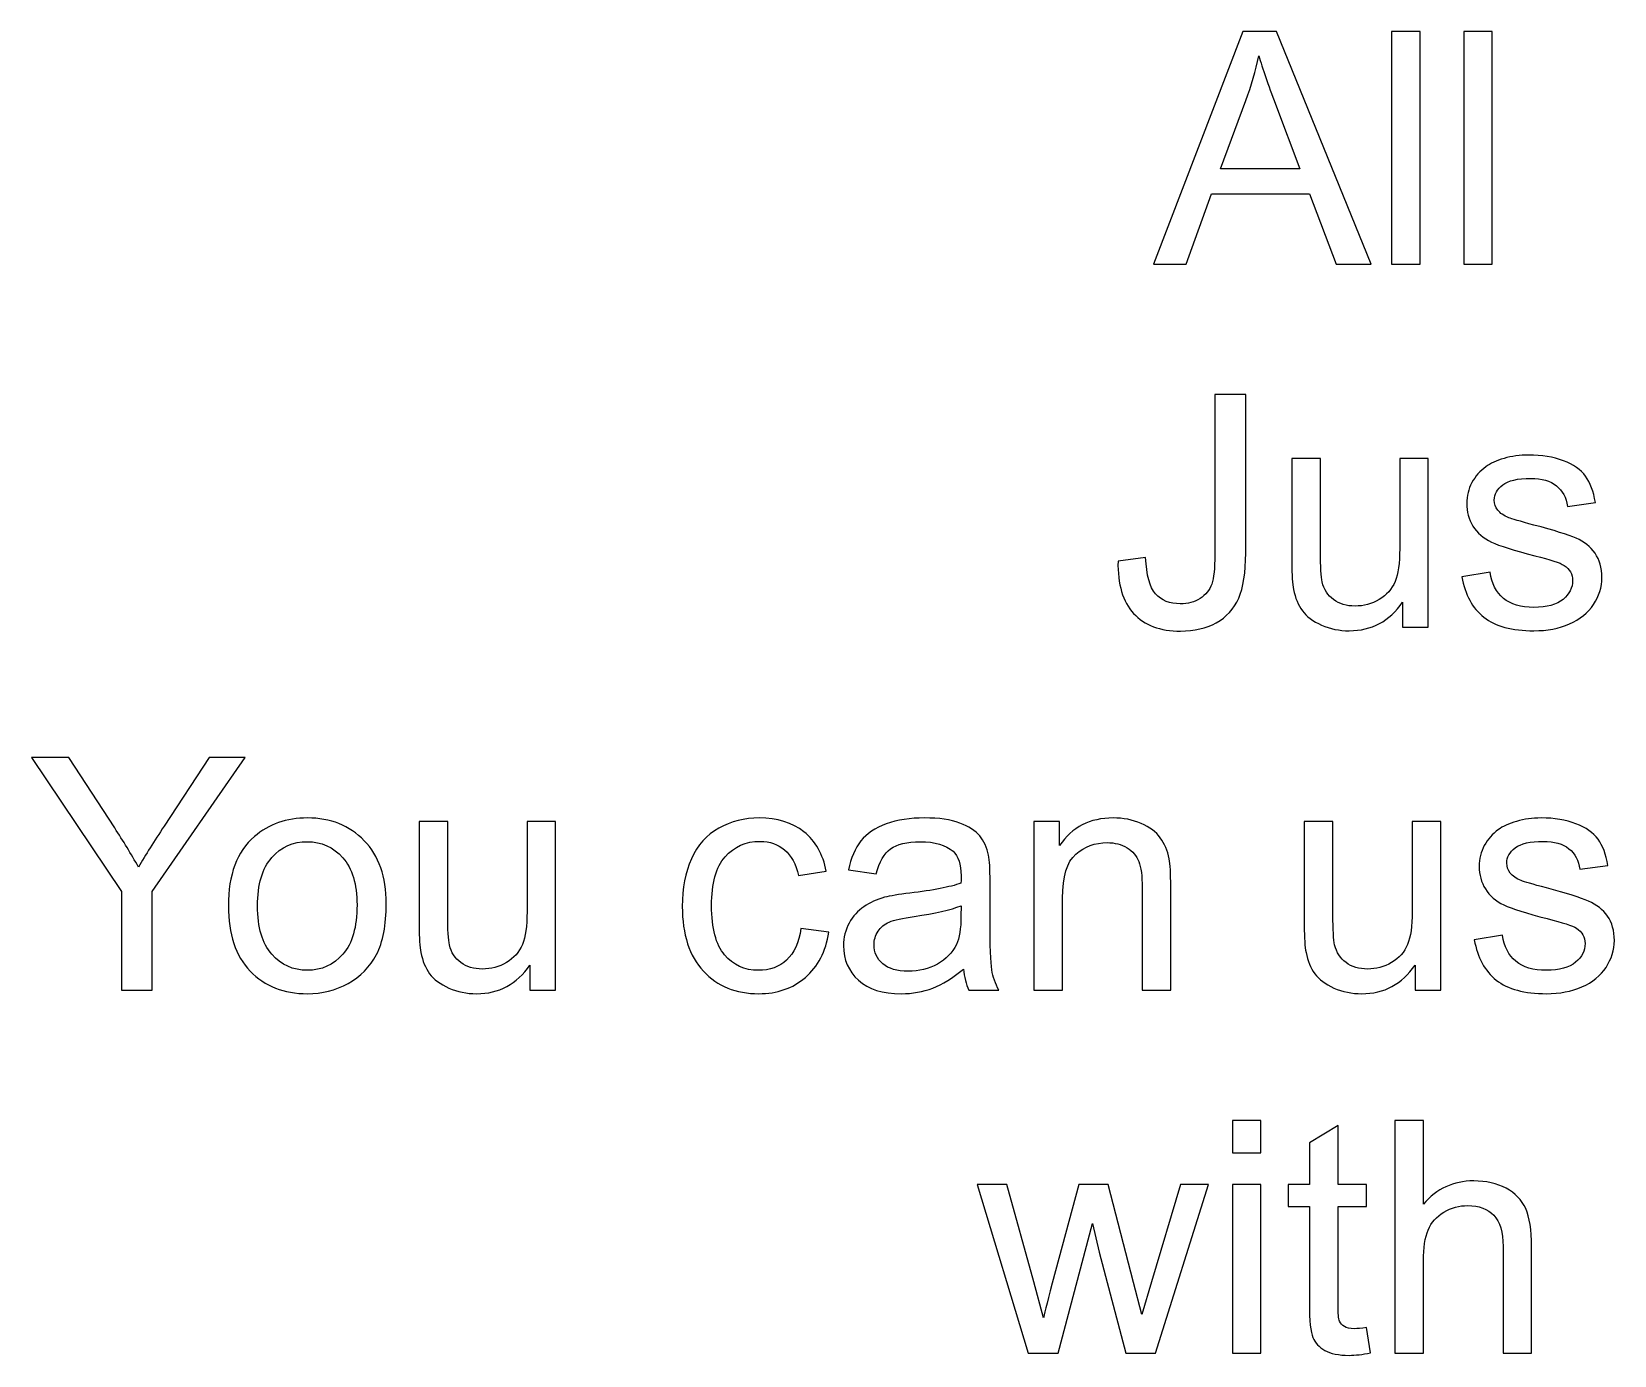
# Model space of a CAD drawing. Header units: centimetres. Extents: x -73.3 to 26.2, y -19.8 to 24.4.
# Drawn here: x 1.37 to 7.98, y 18.86 to 24.38 of the extents above; entities that cross this region are included whole.
import ezdxf

# ---------------------------------------------------------------- set-up
doc = ezdxf.new("R2010")
doc.units = ezdxf.units.CM
doc.header["$MEASUREMENT"] = 0
doc.layers.add('layer 1', color=7, linetype='Continuous')

msp = doc.modelspace()

# ---------------------------------------------------------------- linework, layer by layer
at = {"layer": 'layer 1', "color": 250}
for points, knots in [([(6.05452, 23.41324), (6.05452, 23.41324), (6.42683, 24.38379), (6.42683, 24.38379), (6.42683, 24.38379), (6.42683, 24.38379), (6.56803, 24.38379), (6.56803, 24.38379), (6.56803, 24.38379), (6.56803, 24.38379), (6.96316, 23.41324), (6.96316, 23.41324), (6.96316, 23.41324), (6.96316, 23.41324), (6.81699, 23.41324), (6.81699, 23.41324), (6.81699, 23.41324), (6.81699, 23.41324), (6.70471, 23.70739), (6.70471, 23.70739), (6.70471, 23.70739), (6.70471, 23.70739), (6.29602, 23.70739), (6.29602, 23.70739), (6.29602, 23.70739), (6.29602, 23.70739), (6.19075, 23.41324), (6.19075, 23.41324), (6.19075, 23.41324), (6.19075, 23.41324), (6.05452, 23.41324), (6.05452, 23.41324)], [0, 0, 0, 0, 0.1111111, 0.1111111, 0.1111111, 0.1111111, 0.2222222, 0.2222222, 0.2222222, 0.2222222, 0.3333333, 0.3333333, 0.3333333, 0.3333333, 0.4444444, 0.4444444, 0.4444444, 0.4444444, 0.5555556, 0.5555556, 0.5555556, 0.5555556, 0.6666667, 0.6666667, 0.6666667, 0.6666667, 0.7777778, 0.7777778, 0.7777778, 0.7777778, 1, 1, 1, 1]), ([(7.04743, 23.41324), (7.04743, 23.41324), (7.04743, 24.38379), (7.04743, 24.38379), (7.04743, 24.38379), (7.04743, 24.38379), (7.16672, 24.38379), (7.16672, 24.38379), (7.16672, 24.38379), (7.16672, 24.38379), (7.16672, 23.41324), (7.16672, 23.41324), (7.16672, 23.41324), (7.16672, 23.41324), (7.04743, 23.41324), (7.04743, 23.41324)], [0, 0, 0, 0, 0.2, 0.2, 0.2, 0.2, 0.4, 0.4, 0.4, 0.4, 0.6, 0.6, 0.6, 0.6, 1, 1, 1, 1]), ([(7.34858, 23.41324), (7.34858, 23.41324), (7.34858, 24.38379), (7.34858, 24.38379), (7.34858, 24.38379), (7.34858, 24.38379), (7.46787, 24.38379), (7.46787, 24.38379), (7.46787, 24.38379), (7.46787, 24.38379), (7.46787, 23.41324), (7.46787, 23.41324), (7.46787, 23.41324), (7.46787, 23.41324), (7.34858, 23.41324), (7.34858, 23.41324)], [0, 0, 0, 0, 0.2, 0.2, 0.2, 0.2, 0.4, 0.4, 0.4, 0.4, 0.6, 0.6, 0.6, 0.6, 1, 1, 1, 1]), ([(6.33375, 23.81176), (6.33375, 23.81176), (6.6645, 23.81176), (6.6645, 23.81176), (6.6645, 23.81176), (6.6645, 23.81176), (6.56328, 24.08083), (6.56328, 24.08083), (6.56328, 24.08083), (6.53279, 24.16261), (6.50974, 24.23016), (6.4937, 24.28348), (6.4937, 24.28348), (6.48037, 24.22022), (6.46253, 24.15809), (6.44016, 24.09664), (6.44016, 24.09664), (6.44016, 24.09664), (6.33375, 23.81176), (6.33375, 23.81176)], [0, 0, 0, 0, 0.1666667, 0.1666667, 0.1666667, 0.1666667, 0.3333333, 0.3333333, 0.3333333, 0.3333333, 0.5, 0.5, 0.5, 0.5, 0.6666667, 0.6666667, 0.6666667, 0.6666667, 1, 1, 1, 1]), ([(5.90654, 22.17453), (5.90654, 22.17453), (6.02176, 22.19034), (6.02176, 22.19034), (6.02176, 22.19034), (6.02492, 22.11602), (6.0387, 22.06519), (6.06333, 22.03762), (6.06333, 22.03762), (6.08795, 22.01029), (6.12229, 21.99651), (6.16589, 21.99651), (6.16589, 21.99651), (6.19797, 21.99651), (6.22576, 22.00396), (6.24903, 22.01865), (6.24903, 22.01865), (6.2723, 22.03356), (6.28857, 22.05366), (6.29738, 22.07897), (6.29738, 22.07897), (6.30619, 22.10427), (6.31048, 22.14494), (6.31048, 22.20051), (6.31048, 22.20051), (6.31048, 22.20051), (6.31048, 22.86946), (6.31048, 22.86946), (6.31048, 22.86946), (6.31048, 22.86946), (6.43926, 22.86946), (6.43926, 22.86946), (6.43926, 22.86946), (6.43926, 22.86946), (6.43926, 22.20819), (6.43926, 22.20819), (6.43926, 22.20819), (6.43926, 22.12709), (6.42954, 22.06428), (6.40989, 22.01955), (6.40989, 22.01955), (6.39023, 21.97504), (6.35928, 21.94116), (6.31658, 21.91766), (6.31658, 21.91766), (6.27411, 21.89439), (6.22418, 21.88264), (6.16702, 21.88264), (6.16702, 21.88264), (6.08185, 21.88264), (6.01679, 21.90704), (5.9716, 21.95607), (5.9716, 21.95607), (5.92642, 22.00509), (5.90473, 22.07784), (5.90654, 22.17453)], [0, 0, 0, 0, 0.0666667, 0.0666667, 0.0666667, 0.0666667, 0.1333333, 0.1333333, 0.1333333, 0.1333333, 0.2, 0.2, 0.2, 0.2, 0.2666667, 0.2666667, 0.2666667, 0.2666667, 0.3333333, 0.3333333, 0.3333333, 0.3333333, 0.4, 0.4, 0.4, 0.4, 0.4666667, 0.4666667, 0.4666667, 0.4666667, 0.5333333, 0.5333333, 0.5333333, 0.5333333, 0.6, 0.6, 0.6, 0.6, 0.6666667, 0.6666667, 0.6666667, 0.6666667, 0.7333333, 0.7333333, 0.7333333, 0.7333333, 0.8, 0.8, 0.8, 0.8, 0.8666667, 0.8666667, 0.8666667, 0.8666667, 1, 1, 1, 1]), ([(7.09396, 21.89891), (7.09396, 21.89891), (7.09396, 22.00351), (7.09396, 22.00351), (7.09396, 22.00351), (7.03929, 21.92376), (6.96519, 21.884), (6.87143, 21.884), (6.87143, 21.884), (6.83009, 21.884), (6.79146, 21.89191), (6.75554, 21.90772), (6.75554, 21.90772), (6.71961, 21.92376), (6.69296, 21.94364), (6.67556, 21.96759), (6.67556, 21.96759), (6.65817, 21.99176), (6.64597, 22.02113), (6.63896, 22.05592), (6.63896, 22.05592), (6.63422, 22.07942), (6.63173, 22.11647), (6.63173, 22.16708), (6.63173, 22.16708), (6.63173, 22.16708), (6.63173, 22.60242), (6.63173, 22.60242), (6.63173, 22.60242), (6.63173, 22.60242), (6.75102, 22.60242), (6.75102, 22.60242), (6.75102, 22.60242), (6.75102, 22.60242), (6.75102, 22.21316), (6.75102, 22.21316), (6.75102, 22.21316), (6.75102, 22.15103), (6.7535, 22.10901), (6.75825, 22.08755), (6.75825, 22.08755), (6.7657, 22.05615), (6.78152, 22.03175), (6.80592, 22.0139), (6.80592, 22.0139), (6.83009, 21.99605), (6.85991, 21.98702), (6.89561, 21.98702), (6.89561, 21.98702), (6.9313, 21.98702), (6.96474, 21.99605), (6.99591, 22.01435), (6.99591, 22.01435), (7.02709, 22.03265), (7.04923, 22.05773), (7.06233, 22.08913), (7.06233, 22.08913), (7.07521, 22.12054), (7.08176, 22.1664), (7.08176, 22.22627), (7.08176, 22.22627), (7.08176, 22.22627), (7.08176, 22.60242), (7.08176, 22.60242), (7.08176, 22.60242), (7.08176, 22.60242), (7.20105, 22.60242), (7.20105, 22.60242), (7.20105, 22.60242), (7.20105, 22.60242), (7.20105, 21.89891), (7.20105, 21.89891), (7.20105, 21.89891), (7.20105, 21.89891), (7.09396, 21.89891), (7.09396, 21.89891)], [0, 0, 0, 0, 0.05, 0.05, 0.05, 0.05, 0.1, 0.1, 0.1, 0.1, 0.15, 0.15, 0.15, 0.15, 0.2, 0.2, 0.2, 0.2, 0.25, 0.25, 0.25, 0.25, 0.3, 0.3, 0.3, 0.3, 0.35, 0.35, 0.35, 0.35, 0.4, 0.4, 0.4, 0.4, 0.45, 0.45, 0.45, 0.45, 0.5, 0.5, 0.5, 0.5, 0.55, 0.55, 0.55, 0.55, 0.6, 0.6, 0.6, 0.6, 0.65, 0.65, 0.65, 0.65, 0.7, 0.7, 0.7, 0.7, 0.75, 0.75, 0.75, 0.75, 0.8, 0.8, 0.8, 0.8, 0.85, 0.85, 0.85, 0.85, 0.9, 0.9, 0.9, 0.9, 1, 1, 1, 1]), ([(7.34089, 22.10901), (7.34089, 22.10901), (7.45882, 22.12799), (7.45882, 22.12799), (7.45882, 22.12799), (7.46537, 22.08077), (7.4839, 22.04463), (7.51417, 22.01932), (7.51417, 22.01932), (7.54444, 21.99425), (7.58692, 21.9816), (7.64114, 21.9816), (7.64114, 21.9816), (7.69603, 21.9816), (7.7367, 21.99267), (7.76336, 22.01503), (7.76336, 22.01503), (7.78979, 22.03717), (7.80312, 22.06338), (7.80312, 22.09343), (7.80312, 22.09343), (7.80312, 22.12031), (7.79115, 22.14155), (7.76742, 22.15691), (7.76742, 22.15691), (7.75071, 22.16753), (7.71004, 22.18086), (7.64543, 22.19735), (7.64543, 22.19735), (7.55822, 22.21926), (7.4979, 22.23824), (7.46402, 22.25428), (7.46402, 22.25428), (7.43035, 22.27055), (7.40483, 22.29269), (7.38743, 22.32115), (7.38743, 22.32115), (7.37003, 22.34939), (7.36122, 22.38079), (7.36122, 22.41513), (7.36122, 22.41513), (7.36122, 22.44654), (7.36845, 22.47545), (7.38269, 22.50211), (7.38269, 22.50211), (7.39714, 22.52877), (7.41657, 22.55091), (7.4412, 22.56853), (7.4412, 22.56853), (7.45972, 22.58209), (7.48503, 22.59361), (7.51688, 22.6031), (7.51688, 22.6031), (7.54896, 22.61259), (7.58308, 22.61733), (7.61967, 22.61733), (7.61967, 22.61733), (7.6748, 22.61733), (7.72314, 22.60942), (7.76471, 22.59338), (7.76471, 22.59338), (7.80651, 22.57757), (7.83723, 22.55588), (7.85711, 22.52877), (7.85711, 22.52877), (7.87677, 22.50143), (7.89055, 22.46506), (7.89801, 22.41943), (7.89801, 22.41943), (7.89801, 22.41943), (7.78143, 22.40316), (7.78143, 22.40316), (7.78143, 22.40316), (7.77624, 22.43976), (7.76087, 22.46845), (7.73557, 22.48901), (7.73557, 22.48901), (7.71027, 22.50957), (7.67457, 22.51973), (7.62826, 22.51973), (7.62826, 22.51973), (7.57381, 22.51973), (7.53473, 22.5107), (7.51146, 22.49262), (7.51146, 22.49262), (7.48819, 22.47455), (7.47644, 22.45331), (7.47644, 22.42914), (7.47644, 22.42914), (7.47644, 22.41378), (7.48119, 22.39977), (7.4909, 22.38735), (7.4909, 22.38735), (7.50062, 22.37469), (7.51575, 22.36408), (7.53654, 22.35572), (7.53654, 22.35572), (7.54851, 22.3512), (7.5833, 22.34103), (7.64159, 22.32522), (7.64159, 22.32522), (7.72563, 22.30285), (7.78437, 22.28433), (7.8178, 22.27009), (7.8178, 22.27009), (7.85124, 22.25586), (7.87745, 22.23485), (7.89642, 22.20774), (7.89642, 22.20774), (7.91563, 22.1804), (7.92512, 22.14652), (7.92512, 22.10585), (7.92512, 22.10585), (7.92512, 22.06632), (7.91359, 22.02904), (7.89032, 21.99402), (7.89032, 21.99402), (7.86705, 21.959), (7.83362, 21.93189), (7.79002, 21.91269), (7.79002, 21.91269), (7.74619, 21.89349), (7.69671, 21.884), (7.64159, 21.884), (7.64159, 21.884), (7.55032, 21.884), (7.48051, 21.90298), (7.43261, 21.9407), (7.43261, 21.9407), (7.38472, 21.97866), (7.35422, 22.03469), (7.34089, 22.10901)], [0, 0, 0, 0, 0.0294118, 0.0294118, 0.0294118, 0.0294118, 0.0588235, 0.0588235, 0.0588235, 0.0588235, 0.0882353, 0.0882353, 0.0882353, 0.0882353, 0.1176471, 0.1176471, 0.1176471, 0.1176471, 0.1470588, 0.1470588, 0.1470588, 0.1470588, 0.1764706, 0.1764706, 0.1764706, 0.1764706, 0.2058824, 0.2058824, 0.2058824, 0.2058824, 0.2352941, 0.2352941, 0.2352941, 0.2352941, 0.2647059, 0.2647059, 0.2647059, 0.2647059, 0.2941176, 0.2941176, 0.2941176, 0.2941176, 0.3235294, 0.3235294, 0.3235294, 0.3235294, 0.3529412, 0.3529412, 0.3529412, 0.3529412, 0.3823529, 0.3823529, 0.3823529, 0.3823529, 0.4117647, 0.4117647, 0.4117647, 0.4117647, 0.4411765, 0.4411765, 0.4411765, 0.4411765, 0.4705882, 0.4705882, 0.4705882, 0.4705882, 0.5, 0.5, 0.5, 0.5, 0.5294118, 0.5294118, 0.5294118, 0.5294118, 0.5588235, 0.5588235, 0.5588235, 0.5588235, 0.5882353, 0.5882353, 0.5882353, 0.5882353, 0.6176471, 0.6176471, 0.6176471, 0.6176471, 0.6470588, 0.6470588, 0.6470588, 0.6470588, 0.6764706, 0.6764706, 0.6764706, 0.6764706, 0.7058824, 0.7058824, 0.7058824, 0.7058824, 0.7352941, 0.7352941, 0.7352941, 0.7352941, 0.7647059, 0.7647059, 0.7647059, 0.7647059, 0.7941176, 0.7941176, 0.7941176, 0.7941176, 0.8235294, 0.8235294, 0.8235294, 0.8235294, 0.8529412, 0.8529412, 0.8529412, 0.8529412, 0.8823529, 0.8823529, 0.8823529, 0.8823529, 0.9117647, 0.9117647, 0.9117647, 0.9117647, 0.9411765, 0.9411765, 0.9411765, 0.9411765, 1, 1, 1, 1]), ([(1.74874, 20.38458), (1.74874, 20.38458), (1.74874, 20.79575), (1.74874, 20.79575), (1.74874, 20.79575), (1.74874, 20.79575), (1.37462, 21.35513), (1.37462, 21.35513), (1.37462, 21.35513), (1.37462, 21.35513), (1.52915, 21.35513), (1.52915, 21.35513), (1.52915, 21.35513), (1.52915, 21.35513), (1.72095, 21.06143), (1.72095, 21.06143), (1.72095, 21.06143), (1.75665, 21.00698), (1.78986, 20.95254), (1.82013, 20.89809), (1.82013, 20.89809), (1.84973, 20.94892), (1.88565, 21.00586), (1.92744, 21.06911), (1.92744, 21.06911), (1.92744, 21.06911), (2.11541, 21.35513), (2.11541, 21.35513), (2.11541, 21.35513), (2.11541, 21.35513), (2.26519, 21.35513), (2.26519, 21.35513), (2.26519, 21.35513), (2.26519, 21.35513), (1.87751, 20.79575), (1.87751, 20.79575), (1.87751, 20.79575), (1.87751, 20.79575), (1.87751, 20.38458), (1.87751, 20.38458), (1.87751, 20.38458), (1.87751, 20.38458), (1.74874, 20.38458), (1.74874, 20.38458)], [0, 0, 0, 0, 0.0833333, 0.0833333, 0.0833333, 0.0833333, 0.1666667, 0.1666667, 0.1666667, 0.1666667, 0.25, 0.25, 0.25, 0.25, 0.3333333, 0.3333333, 0.3333333, 0.3333333, 0.4166667, 0.4166667, 0.4166667, 0.4166667, 0.5, 0.5, 0.5, 0.5, 0.5833333, 0.5833333, 0.5833333, 0.5833333, 0.6666667, 0.6666667, 0.6666667, 0.6666667, 0.75, 0.75, 0.75, 0.75, 0.8333333, 0.8333333, 0.8333333, 0.8333333, 1, 1, 1, 1]), ([(2.19516, 20.73633), (2.19516, 20.86624), (2.23131, 20.96248), (2.30383, 21.02506), (2.30383, 21.02506), (2.36415, 21.07702), (2.43802, 21.103), (2.525, 21.103), (2.525, 21.103), (2.62147, 21.103), (2.70054, 21.07137), (2.76199, 21.00811), (2.76199, 21.00811), (2.82321, 20.94508), (2.85394, 20.85765), (2.85394, 20.74628), (2.85394, 20.74628), (2.85394, 20.65591), (2.84038, 20.58497), (2.81327, 20.53323), (2.81327, 20.53323), (2.78616, 20.4815), (2.74663, 20.44129), (2.69467, 20.41259), (2.69467, 20.41259), (2.64293, 20.3839), (2.58623, 20.36967), (2.525, 20.36967), (2.525, 20.36967), (2.4265, 20.36967), (2.34698, 20.40107), (2.28621, 20.4641), (2.28621, 20.4641), (2.22543, 20.52713), (2.19516, 20.61795), (2.19516, 20.73633)], [0, 0, 0, 0, 0.1, 0.1, 0.1, 0.1, 0.2, 0.2, 0.2, 0.2, 0.3, 0.3, 0.3, 0.3, 0.4, 0.4, 0.4, 0.4, 0.5, 0.5, 0.5, 0.5, 0.6, 0.6, 0.6, 0.6, 0.7, 0.7, 0.7, 0.7, 0.8, 0.8, 0.8, 0.8, 1, 1, 1, 1]), ([(3.4533, 20.38458), (3.4533, 20.38458), (3.4533, 20.48918), (3.4533, 20.48918), (3.4533, 20.48918), (3.39863, 20.40943), (3.32453, 20.36967), (3.23077, 20.36967), (3.23077, 20.36967), (3.18943, 20.36967), (3.1508, 20.37758), (3.11488, 20.39339), (3.11488, 20.39339), (3.07895, 20.40943), (3.0523, 20.42931), (3.0349, 20.45326), (3.0349, 20.45326), (3.01751, 20.47743), (3.00531, 20.5068), (2.9983, 20.54159), (2.9983, 20.54159), (2.99356, 20.56509), (2.99107, 20.60214), (2.99107, 20.65275), (2.99107, 20.65275), (2.99107, 20.65275), (2.99107, 21.08809), (2.99107, 21.08809), (2.99107, 21.08809), (2.99107, 21.08809), (3.11036, 21.08809), (3.11036, 21.08809), (3.11036, 21.08809), (3.11036, 21.08809), (3.11036, 20.69883), (3.11036, 20.69883), (3.11036, 20.69883), (3.11036, 20.6367), (3.11284, 20.59468), (3.11759, 20.57322), (3.11759, 20.57322), (3.12504, 20.54182), (3.14086, 20.51742), (3.16526, 20.49957), (3.16526, 20.49957), (3.18943, 20.48172), (3.21925, 20.47269), (3.25495, 20.47269), (3.25495, 20.47269), (3.29064, 20.47269), (3.32408, 20.48172), (3.35525, 20.50002), (3.35525, 20.50002), (3.38643, 20.51832), (3.40857, 20.5434), (3.42167, 20.5748), (3.42167, 20.5748), (3.43455, 20.60621), (3.4411, 20.65207), (3.4411, 20.71194), (3.4411, 20.71194), (3.4411, 20.71194), (3.4411, 21.08809), (3.4411, 21.08809), (3.4411, 21.08809), (3.4411, 21.08809), (3.56039, 21.08809), (3.56039, 21.08809), (3.56039, 21.08809), (3.56039, 21.08809), (3.56039, 20.38458), (3.56039, 20.38458), (3.56039, 20.38458), (3.56039, 20.38458), (3.4533, 20.38458), (3.4533, 20.38458)], [0, 0, 0, 0, 0.05, 0.05, 0.05, 0.05, 0.1, 0.1, 0.1, 0.1, 0.15, 0.15, 0.15, 0.15, 0.2, 0.2, 0.2, 0.2, 0.25, 0.25, 0.25, 0.25, 0.3, 0.3, 0.3, 0.3, 0.35, 0.35, 0.35, 0.35, 0.4, 0.4, 0.4, 0.4, 0.45, 0.45, 0.45, 0.45, 0.5, 0.5, 0.5, 0.5, 0.55, 0.55, 0.55, 0.55, 0.6, 0.6, 0.6, 0.6, 0.65, 0.65, 0.65, 0.65, 0.7, 0.7, 0.7, 0.7, 0.75, 0.75, 0.75, 0.75, 0.8, 0.8, 0.8, 0.8, 0.85, 0.85, 0.85, 0.85, 0.9, 0.9, 0.9, 0.9, 1, 1, 1, 1]), ([(4.5838, 20.64213), (4.5838, 20.64213), (4.70038, 20.62586), (4.70038, 20.62586), (4.70038, 20.62586), (4.6875, 20.54566), (4.65497, 20.48308), (4.60233, 20.43767), (4.60233, 20.43767), (4.54969, 20.39226), (4.48485, 20.36967), (4.40826, 20.36967), (4.40826, 20.36967), (4.31225, 20.36967), (4.23498, 20.40107), (4.1767, 20.46388), (4.1767, 20.46388), (4.11818, 20.52668), (4.08904, 20.6166), (4.08904, 20.73362), (4.08904, 20.73362), (4.08904, 20.80953), (4.10169, 20.87573), (4.12677, 20.93266), (4.12677, 20.93266), (4.15185, 20.98936), (4.19003, 21.03206), (4.24154, 21.0603), (4.24154, 21.0603), (4.29282, 21.08877), (4.34862, 21.103), (4.40917, 21.103), (4.40917, 21.103), (4.4853, 21.103), (4.54788, 21.0838), (4.59623, 21.04517), (4.59623, 21.04517), (4.6448, 21.00653), (4.67598, 20.95164), (4.68953, 20.8807), (4.68953, 20.8807), (4.68953, 20.8807), (4.57431, 20.86308), (4.57431, 20.86308), (4.57431, 20.86308), (4.56324, 20.91029), (4.54381, 20.94576), (4.51557, 20.96971), (4.51557, 20.96971), (4.48756, 20.99343), (4.45367, 21.0054), (4.41391, 21.0054), (4.41391, 21.0054), (4.35382, 21.0054), (4.30502, 20.98394), (4.26729, 20.94102), (4.26729, 20.94102), (4.22979, 20.89787), (4.21104, 20.83009), (4.21104, 20.73701), (4.21104, 20.73701), (4.21104, 20.64258), (4.22911, 20.57413), (4.26526, 20.53143), (4.26526, 20.53143), (4.30163, 20.48873), (4.34885, 20.46727), (4.40691, 20.46727), (4.40691, 20.46727), (4.4539, 20.46727), (4.49298, 20.4815), (4.52416, 20.51019), (4.52416, 20.51019), (4.55556, 20.53866), (4.57544, 20.58271), (4.5838, 20.64213)], [0, 0, 0, 0, 0.05, 0.05, 0.05, 0.05, 0.1, 0.1, 0.1, 0.1, 0.15, 0.15, 0.15, 0.15, 0.2, 0.2, 0.2, 0.2, 0.25, 0.25, 0.25, 0.25, 0.3, 0.3, 0.3, 0.3, 0.35, 0.35, 0.35, 0.35, 0.4, 0.4, 0.4, 0.4, 0.45, 0.45, 0.45, 0.45, 0.5, 0.5, 0.5, 0.5, 0.55, 0.55, 0.55, 0.55, 0.6, 0.6, 0.6, 0.6, 0.65, 0.65, 0.65, 0.65, 0.7, 0.7, 0.7, 0.7, 0.75, 0.75, 0.75, 0.75, 0.8, 0.8, 0.8, 0.8, 0.85, 0.85, 0.85, 0.85, 0.9, 0.9, 0.9, 0.9, 1, 1, 1, 1]), ([(5.26155, 20.47269), (5.21727, 20.43496), (5.17457, 20.40853), (5.13368, 20.39294), (5.13368, 20.39294), (5.09279, 20.37735), (5.04896, 20.36967), (5.00197, 20.36967), (5.00197, 20.36967), (4.92471, 20.36967), (4.86529, 20.38842), (4.82372, 20.42615), (4.82372, 20.42615), (4.78215, 20.46365), (4.76137, 20.51177), (4.76137, 20.57028), (4.76137, 20.57028), (4.76137, 20.60462), (4.76928, 20.63603), (4.78486, 20.66449), (4.78486, 20.66449), (4.80068, 20.69296), (4.82124, 20.71555), (4.84654, 20.73272), (4.84654, 20.73272), (4.87207, 20.74989), (4.90053, 20.76299), (4.93239, 20.7718), (4.93239, 20.7718), (4.95588, 20.7779), (4.99135, 20.78378), (5.03857, 20.78965), (5.03857, 20.78965), (5.13481, 20.80095), (5.20598, 20.81473), (5.25139, 20.83054), (5.25139, 20.83054), (5.25184, 20.84681), (5.25206, 20.8572), (5.25206, 20.86149), (5.25206, 20.86149), (5.25206, 20.90984), (5.24077, 20.94395), (5.21818, 20.96383), (5.21818, 20.96383), (5.18768, 20.99072), (5.14227, 21.00405), (5.08217, 21.00405), (5.08217, 21.00405), (5.02592, 21.00405), (4.98435, 20.99411), (4.95769, 20.97445), (4.95769, 20.97445), (4.93081, 20.9548), (4.91115, 20.92001), (4.89827, 20.86985), (4.89827, 20.86985), (4.89827, 20.86985), (4.7817, 20.88612), (4.7817, 20.88612), (4.7817, 20.88612), (4.79232, 20.93605), (4.80971, 20.97649), (4.83411, 21.00721), (4.83411, 21.00721), (4.85851, 21.03794), (4.89376, 21.06143), (4.93984, 21.07815), (4.93984, 21.07815), (4.98571, 21.09464), (5.03925, 21.103), (5.09979, 21.103), (5.09979, 21.103), (5.15989, 21.103), (5.20891, 21.096), (5.24664, 21.08176), (5.24664, 21.08176), (5.28414, 21.06753), (5.31193, 21.04991), (5.32955, 21.02845), (5.32955, 21.02845), (5.34717, 21.00698), (5.3596, 20.97987), (5.36683, 20.94712), (5.36683, 20.94712), (5.37067, 20.92678), (5.3727, 20.89019), (5.3727, 20.83755), (5.3727, 20.83755), (5.3727, 20.83755), (5.3727, 20.6794), (5.3727, 20.6794), (5.3727, 20.6794), (5.3727, 20.56893), (5.37519, 20.49912), (5.38016, 20.46953), (5.38016, 20.46953), (5.3849, 20.43993), (5.39484, 20.41169), (5.4093, 20.38458), (5.4093, 20.38458), (5.4093, 20.38458), (5.2846, 20.38458), (5.2846, 20.38458), (5.2846, 20.38458), (5.27262, 20.40966), (5.26494, 20.43903), (5.26155, 20.47269)], [0, 0, 0, 0, 0.0357143, 0.0357143, 0.0357143, 0.0357143, 0.0714286, 0.0714286, 0.0714286, 0.0714286, 0.1071429, 0.1071429, 0.1071429, 0.1071429, 0.1428571, 0.1428571, 0.1428571, 0.1428571, 0.1785714, 0.1785714, 0.1785714, 0.1785714, 0.2142857, 0.2142857, 0.2142857, 0.2142857, 0.25, 0.25, 0.25, 0.25, 0.2857143, 0.2857143, 0.2857143, 0.2857143, 0.3214286, 0.3214286, 0.3214286, 0.3214286, 0.3571429, 0.3571429, 0.3571429, 0.3571429, 0.3928571, 0.3928571, 0.3928571, 0.3928571, 0.4285714, 0.4285714, 0.4285714, 0.4285714, 0.4642857, 0.4642857, 0.4642857, 0.4642857, 0.5, 0.5, 0.5, 0.5, 0.5357143, 0.5357143, 0.5357143, 0.5357143, 0.5714286, 0.5714286, 0.5714286, 0.5714286, 0.6071429, 0.6071429, 0.6071429, 0.6071429, 0.6428571, 0.6428571, 0.6428571, 0.6428571, 0.6785714, 0.6785714, 0.6785714, 0.6785714, 0.7142857, 0.7142857, 0.7142857, 0.7142857, 0.75, 0.75, 0.75, 0.75, 0.7857143, 0.7857143, 0.7857143, 0.7857143, 0.8214286, 0.8214286, 0.8214286, 0.8214286, 0.8571429, 0.8571429, 0.8571429, 0.8571429, 0.8928571, 0.8928571, 0.8928571, 0.8928571, 0.9285714, 0.9285714, 0.9285714, 0.9285714, 1, 1, 1, 1]), ([(5.55592, 20.38458), (5.55592, 20.38458), (5.55592, 21.08809), (5.55592, 21.08809), (5.55592, 21.08809), (5.55592, 21.08809), (5.66301, 21.08809), (5.66301, 21.08809), (5.66301, 21.08809), (5.66301, 21.08809), (5.66301, 20.98823), (5.66301, 20.98823), (5.66301, 20.98823), (5.71452, 21.06482), (5.78907, 21.103), (5.88644, 21.103), (5.88644, 21.103), (5.92891, 21.103), (5.96777, 21.09532), (6.00324, 21.08018), (6.00324, 21.08018), (6.03871, 21.06505), (6.06537, 21.04494), (6.08299, 21.02031), (6.08299, 21.02031), (6.10061, 20.99569), (6.11304, 20.96632), (6.12004, 20.93243), (6.12004, 20.93243), (6.12433, 20.91029), (6.12659, 20.87166), (6.12659, 20.81654), (6.12659, 20.81654), (6.12659, 20.81654), (6.12659, 20.38458), (6.12659, 20.38458), (6.12659, 20.38458), (6.12659, 20.38458), (6.00731, 20.38458), (6.00731, 20.38458), (6.00731, 20.38458), (6.00731, 20.38458), (6.00731, 20.81202), (6.00731, 20.81202), (6.00731, 20.81202), (6.00731, 20.86059), (6.00279, 20.89696), (5.99353, 20.92091), (5.99353, 20.92091), (5.98426, 20.94486), (5.96777, 20.96406), (5.94428, 20.97852), (5.94428, 20.97852), (5.92078, 20.99275), (5.89299, 20.99998), (5.86137, 20.99998), (5.86137, 20.99998), (5.81076, 20.99998), (5.76716, 20.98394), (5.73033, 20.95164), (5.73033, 20.95164), (5.69351, 20.91955), (5.67521, 20.85833), (5.67521, 20.76842), (5.67521, 20.76842), (5.67521, 20.76842), (5.67521, 20.38458), (5.67521, 20.38458), (5.67521, 20.38458), (5.67521, 20.38458), (5.55592, 20.38458), (5.55592, 20.38458)], [0, 0, 0, 0, 0.0526316, 0.0526316, 0.0526316, 0.0526316, 0.1052632, 0.1052632, 0.1052632, 0.1052632, 0.1578947, 0.1578947, 0.1578947, 0.1578947, 0.2105263, 0.2105263, 0.2105263, 0.2105263, 0.2631579, 0.2631579, 0.2631579, 0.2631579, 0.3157895, 0.3157895, 0.3157895, 0.3157895, 0.3684211, 0.3684211, 0.3684211, 0.3684211, 0.4210526, 0.4210526, 0.4210526, 0.4210526, 0.4736842, 0.4736842, 0.4736842, 0.4736842, 0.5263158, 0.5263158, 0.5263158, 0.5263158, 0.5789474, 0.5789474, 0.5789474, 0.5789474, 0.6315789, 0.6315789, 0.6315789, 0.6315789, 0.6842105, 0.6842105, 0.6842105, 0.6842105, 0.7368421, 0.7368421, 0.7368421, 0.7368421, 0.7894737, 0.7894737, 0.7894737, 0.7894737, 0.8421053, 0.8421053, 0.8421053, 0.8421053, 0.8947368, 0.8947368, 0.8947368, 0.8947368, 1, 1, 1, 1]), ([(7.14594, 20.38458), (7.14594, 20.38458), (7.14594, 20.48918), (7.14594, 20.48918), (7.14594, 20.48918), (7.09127, 20.40943), (7.01717, 20.36967), (6.92341, 20.36967), (6.92341, 20.36967), (6.88207, 20.36967), (6.84344, 20.37758), (6.80752, 20.39339), (6.80752, 20.39339), (6.77159, 20.40943), (6.74494, 20.42931), (6.72754, 20.45326), (6.72754, 20.45326), (6.71015, 20.47743), (6.69795, 20.5068), (6.69094, 20.54159), (6.69094, 20.54159), (6.6862, 20.56509), (6.68371, 20.60214), (6.68371, 20.65275), (6.68371, 20.65275), (6.68371, 20.65275), (6.68371, 21.08809), (6.68371, 21.08809), (6.68371, 21.08809), (6.68371, 21.08809), (6.803, 21.08809), (6.803, 21.08809), (6.803, 21.08809), (6.803, 21.08809), (6.803, 20.69883), (6.803, 20.69883), (6.803, 20.69883), (6.803, 20.6367), (6.80548, 20.59468), (6.81023, 20.57322), (6.81023, 20.57322), (6.81768, 20.54182), (6.8335, 20.51742), (6.8579, 20.49957), (6.8579, 20.49957), (6.88207, 20.48172), (6.91189, 20.47269), (6.94759, 20.47269), (6.94759, 20.47269), (6.98328, 20.47269), (7.01672, 20.48172), (7.04789, 20.50002), (7.04789, 20.50002), (7.07907, 20.51832), (7.10121, 20.5434), (7.11431, 20.5748), (7.11431, 20.5748), (7.12719, 20.60621), (7.13374, 20.65207), (7.13374, 20.71194), (7.13374, 20.71194), (7.13374, 20.71194), (7.13374, 21.08809), (7.13374, 21.08809), (7.13374, 21.08809), (7.13374, 21.08809), (7.25303, 21.08809), (7.25303, 21.08809), (7.25303, 21.08809), (7.25303, 21.08809), (7.25303, 20.38458), (7.25303, 20.38458), (7.25303, 20.38458), (7.25303, 20.38458), (7.14594, 20.38458), (7.14594, 20.38458)], [0, 0, 0, 0, 0.05, 0.05, 0.05, 0.05, 0.1, 0.1, 0.1, 0.1, 0.15, 0.15, 0.15, 0.15, 0.2, 0.2, 0.2, 0.2, 0.25, 0.25, 0.25, 0.25, 0.3, 0.3, 0.3, 0.3, 0.35, 0.35, 0.35, 0.35, 0.4, 0.4, 0.4, 0.4, 0.45, 0.45, 0.45, 0.45, 0.5, 0.5, 0.5, 0.5, 0.55, 0.55, 0.55, 0.55, 0.6, 0.6, 0.6, 0.6, 0.65, 0.65, 0.65, 0.65, 0.7, 0.7, 0.7, 0.7, 0.75, 0.75, 0.75, 0.75, 0.8, 0.8, 0.8, 0.8, 0.85, 0.85, 0.85, 0.85, 0.9, 0.9, 0.9, 0.9, 1, 1, 1, 1]), ([(7.39287, 20.59468), (7.39287, 20.59468), (7.5108, 20.61366), (7.5108, 20.61366), (7.5108, 20.61366), (7.51735, 20.56644), (7.53588, 20.5303), (7.56615, 20.50499), (7.56615, 20.50499), (7.59642, 20.47992), (7.6389, 20.46727), (7.69312, 20.46727), (7.69312, 20.46727), (7.74801, 20.46727), (7.78868, 20.47834), (7.81534, 20.5007), (7.81534, 20.5007), (7.84177, 20.52284), (7.8551, 20.54905), (7.8551, 20.5791), (7.8551, 20.5791), (7.8551, 20.60598), (7.84313, 20.62722), (7.8194, 20.64258), (7.8194, 20.64258), (7.80269, 20.6532), (7.76202, 20.66653), (7.69741, 20.68302), (7.69741, 20.68302), (7.6102, 20.70493), (7.54988, 20.72391), (7.516, 20.73995), (7.516, 20.73995), (7.48233, 20.75622), (7.45681, 20.77836), (7.43941, 20.80682), (7.43941, 20.80682), (7.42201, 20.83506), (7.4132, 20.86646), (7.4132, 20.9008), (7.4132, 20.9008), (7.4132, 20.93221), (7.42043, 20.96112), (7.43467, 20.98778), (7.43467, 20.98778), (7.44912, 21.01444), (7.46855, 21.03658), (7.49318, 21.0542), (7.49318, 21.0542), (7.5117, 21.06776), (7.53701, 21.07928), (7.56886, 21.08877), (7.56886, 21.08877), (7.60094, 21.09826), (7.63506, 21.103), (7.67165, 21.103), (7.67165, 21.103), (7.72678, 21.103), (7.77512, 21.09509), (7.81669, 21.07905), (7.81669, 21.07905), (7.85849, 21.06324), (7.88921, 21.04155), (7.90909, 21.01444), (7.90909, 21.01444), (7.92875, 20.9871), (7.94253, 20.95073), (7.94999, 20.9051), (7.94999, 20.9051), (7.94999, 20.9051), (7.83341, 20.88883), (7.83341, 20.88883), (7.83341, 20.88883), (7.82822, 20.92543), (7.81285, 20.95412), (7.78755, 20.97468), (7.78755, 20.97468), (7.76225, 20.99524), (7.72655, 21.0054), (7.68024, 21.0054), (7.68024, 21.0054), (7.62579, 21.0054), (7.58671, 20.99637), (7.56344, 20.97829), (7.56344, 20.97829), (7.54017, 20.96022), (7.52842, 20.93898), (7.52842, 20.91481), (7.52842, 20.91481), (7.52842, 20.89945), (7.53317, 20.88544), (7.54288, 20.87302), (7.54288, 20.87302), (7.5526, 20.86036), (7.56773, 20.84975), (7.58852, 20.84139), (7.58852, 20.84139), (7.60049, 20.83687), (7.63528, 20.8267), (7.69357, 20.81089), (7.69357, 20.81089), (7.77761, 20.78852), (7.83635, 20.77), (7.86978, 20.75576), (7.86978, 20.75576), (7.90322, 20.74153), (7.92943, 20.72052), (7.9484, 20.69341), (7.9484, 20.69341), (7.96761, 20.66607), (7.9771, 20.63219), (7.9771, 20.59152), (7.9771, 20.59152), (7.9771, 20.55199), (7.96557, 20.51471), (7.9423, 20.47969), (7.9423, 20.47969), (7.91903, 20.44467), (7.8856, 20.41756), (7.842, 20.39836), (7.842, 20.39836), (7.79817, 20.37916), (7.74869, 20.36967), (7.69357, 20.36967), (7.69357, 20.36967), (7.6023, 20.36967), (7.53249, 20.38865), (7.48459, 20.42637), (7.48459, 20.42637), (7.4367, 20.46433), (7.4062, 20.52036), (7.39287, 20.59468)], [0, 0, 0, 0, 0.0294118, 0.0294118, 0.0294118, 0.0294118, 0.0588235, 0.0588235, 0.0588235, 0.0588235, 0.0882353, 0.0882353, 0.0882353, 0.0882353, 0.1176471, 0.1176471, 0.1176471, 0.1176471, 0.1470588, 0.1470588, 0.1470588, 0.1470588, 0.1764706, 0.1764706, 0.1764706, 0.1764706, 0.2058824, 0.2058824, 0.2058824, 0.2058824, 0.2352941, 0.2352941, 0.2352941, 0.2352941, 0.2647059, 0.2647059, 0.2647059, 0.2647059, 0.2941176, 0.2941176, 0.2941176, 0.2941176, 0.3235294, 0.3235294, 0.3235294, 0.3235294, 0.3529412, 0.3529412, 0.3529412, 0.3529412, 0.3823529, 0.3823529, 0.3823529, 0.3823529, 0.4117647, 0.4117647, 0.4117647, 0.4117647, 0.4411765, 0.4411765, 0.4411765, 0.4411765, 0.4705882, 0.4705882, 0.4705882, 0.4705882, 0.5, 0.5, 0.5, 0.5, 0.5294118, 0.5294118, 0.5294118, 0.5294118, 0.5588235, 0.5588235, 0.5588235, 0.5588235, 0.5882353, 0.5882353, 0.5882353, 0.5882353, 0.6176471, 0.6176471, 0.6176471, 0.6176471, 0.6470588, 0.6470588, 0.6470588, 0.6470588, 0.6764706, 0.6764706, 0.6764706, 0.6764706, 0.7058824, 0.7058824, 0.7058824, 0.7058824, 0.7352941, 0.7352941, 0.7352941, 0.7352941, 0.7647059, 0.7647059, 0.7647059, 0.7647059, 0.7941176, 0.7941176, 0.7941176, 0.7941176, 0.8235294, 0.8235294, 0.8235294, 0.8235294, 0.8529412, 0.8529412, 0.8529412, 0.8529412, 0.8823529, 0.8823529, 0.8823529, 0.8823529, 0.9117647, 0.9117647, 0.9117647, 0.9117647, 0.9411765, 0.9411765, 0.9411765, 0.9411765, 1, 1, 1, 1]), ([(2.31716, 20.73611), (2.31716, 20.64619), (2.33681, 20.57887), (2.37612, 20.53436), (2.37612, 20.53436), (2.41566, 20.48963), (2.46513, 20.46727), (2.525, 20.46727), (2.525, 20.46727), (2.58419, 20.46727), (2.63344, 20.48963), (2.67298, 20.53459), (2.67298, 20.53459), (2.71229, 20.57955), (2.73194, 20.648), (2.73194, 20.73995), (2.73194, 20.73995), (2.73194, 20.8267), (2.71206, 20.89244), (2.67253, 20.93695), (2.67253, 20.93695), (2.63299, 20.98168), (2.58374, 21.00405), (2.525, 21.00405), (2.525, 21.00405), (2.46513, 21.00405), (2.41566, 20.98191), (2.37612, 20.9374), (2.37612, 20.9374), (2.33681, 20.8929), (2.31716, 20.8258), (2.31716, 20.73611)], [0, 0, 0, 0, 0.1111111, 0.1111111, 0.1111111, 0.1111111, 0.2222222, 0.2222222, 0.2222222, 0.2222222, 0.3333333, 0.3333333, 0.3333333, 0.3333333, 0.4444444, 0.4444444, 0.4444444, 0.4444444, 0.5555556, 0.5555556, 0.5555556, 0.5555556, 0.6666667, 0.6666667, 0.6666667, 0.6666667, 0.7777778, 0.7777778, 0.7777778, 0.7777778, 1, 1, 1, 1]), ([(5.25206, 20.73701), (5.20869, 20.71939), (5.14362, 20.70448), (5.05687, 20.69228), (5.05687, 20.69228), (5.00762, 20.68528), (4.97283, 20.67737), (4.9525, 20.66856), (4.9525, 20.66856), (4.93216, 20.65975), (4.91657, 20.64687), (4.9055, 20.63015), (4.9055, 20.63015), (4.89443, 20.61321), (4.88879, 20.59446), (4.88879, 20.57367), (4.88879, 20.57367), (4.88879, 20.54227), (4.90076, 20.51584), (4.92493, 20.49483), (4.92493, 20.49483), (4.94911, 20.47382), (4.98435, 20.4632), (5.03066, 20.4632), (5.03066, 20.4632), (5.07652, 20.4632), (5.11742, 20.47314), (5.15334, 20.49325), (5.15334, 20.49325), (5.18903, 20.51313), (5.21546, 20.54046), (5.23218, 20.57503), (5.23218, 20.57503), (5.24506, 20.60191), (5.25139, 20.64145), (5.25139, 20.69364), (5.25139, 20.69364), (5.25139, 20.69364), (5.25206, 20.73701), (5.25206, 20.73701)], [0, 0, 0, 0, 0.0909091, 0.0909091, 0.0909091, 0.0909091, 0.1818182, 0.1818182, 0.1818182, 0.1818182, 0.2727273, 0.2727273, 0.2727273, 0.2727273, 0.3636364, 0.3636364, 0.3636364, 0.3636364, 0.4545455, 0.4545455, 0.4545455, 0.4545455, 0.5454545, 0.5454545, 0.5454545, 0.5454545, 0.6363636, 0.6363636, 0.6363636, 0.6363636, 0.7272727, 0.7272727, 0.7272727, 0.7272727, 0.8181818, 0.8181818, 0.8181818, 0.8181818, 1, 1, 1, 1]), ([(6.38355, 19.70524), (6.38355, 19.70524), (6.38355, 19.8408), (6.38355, 19.8408), (6.38355, 19.8408), (6.38355, 19.8408), (6.50284, 19.8408), (6.50284, 19.8408), (6.50284, 19.8408), (6.50284, 19.8408), (6.50284, 19.70524), (6.50284, 19.70524), (6.50284, 19.70524), (6.50284, 19.70524), (6.38355, 19.70524), (6.38355, 19.70524)], [0, 0, 0, 0, 0.2, 0.2, 0.2, 0.2, 0.4, 0.4, 0.4, 0.4, 0.6, 0.6, 0.6, 0.6, 1, 1, 1, 1]), ([(6.94361, 18.97666), (6.94361, 18.97666), (6.95987, 18.87138), (6.95987, 18.87138), (6.95987, 18.87138), (6.92644, 18.86438), (6.89639, 18.86076), (6.87018, 18.86076), (6.87018, 18.86076), (6.82703, 18.86076), (6.7936, 18.86754), (6.76965, 18.88132), (6.76965, 18.88132), (6.74593, 18.8951), (6.72921, 18.91295), (6.7195, 18.93531), (6.7195, 18.93531), (6.70978, 18.95768), (6.70504, 19.00467), (6.70504, 19.07629), (6.70504, 19.07629), (6.70504, 19.07629), (6.70504, 19.48158), (6.70504, 19.48158), (6.70504, 19.48158), (6.70504, 19.48158), (6.61693, 19.48158), (6.61693, 19.48158), (6.61693, 19.48158), (6.61693, 19.48158), (6.61693, 19.57376), (6.61693, 19.57376), (6.61693, 19.57376), (6.61693, 19.57376), (6.70504, 19.57376), (6.70504, 19.57376), (6.70504, 19.57376), (6.70504, 19.57376), (6.70504, 19.74772), (6.70504, 19.74772), (6.70504, 19.74772), (6.70504, 19.74772), (6.82432, 19.81933), (6.82432, 19.81933), (6.82432, 19.81933), (6.82432, 19.81933), (6.82432, 19.57376), (6.82432, 19.57376), (6.82432, 19.57376), (6.82432, 19.57376), (6.94361, 19.57376), (6.94361, 19.57376), (6.94361, 19.57376), (6.94361, 19.57376), (6.94361, 19.48158), (6.94361, 19.48158), (6.94361, 19.48158), (6.94361, 19.48158), (6.82432, 19.48158), (6.82432, 19.48158), (6.82432, 19.48158), (6.82432, 19.48158), (6.82432, 19.06951), (6.82432, 19.06951), (6.82432, 19.06951), (6.82432, 19.0354), (6.82635, 19.01348), (6.83065, 19.00377), (6.83065, 19.00377), (6.83471, 18.99405), (6.84149, 18.98637), (6.85098, 18.9805), (6.85098, 18.9805), (6.86047, 18.97485), (6.87402, 18.97191), (6.89164, 18.97191), (6.89164, 18.97191), (6.90475, 18.97191), (6.92214, 18.97349), (6.94361, 18.97666)], [0, 0, 0, 0, 0.047619, 0.047619, 0.047619, 0.047619, 0.0952381, 0.0952381, 0.0952381, 0.0952381, 0.1428571, 0.1428571, 0.1428571, 0.1428571, 0.1904762, 0.1904762, 0.1904762, 0.1904762, 0.2380952, 0.2380952, 0.2380952, 0.2380952, 0.2857143, 0.2857143, 0.2857143, 0.2857143, 0.3333333, 0.3333333, 0.3333333, 0.3333333, 0.3809524, 0.3809524, 0.3809524, 0.3809524, 0.4285714, 0.4285714, 0.4285714, 0.4285714, 0.4761905, 0.4761905, 0.4761905, 0.4761905, 0.5238095, 0.5238095, 0.5238095, 0.5238095, 0.5714286, 0.5714286, 0.5714286, 0.5714286, 0.6190476, 0.6190476, 0.6190476, 0.6190476, 0.6666667, 0.6666667, 0.6666667, 0.6666667, 0.7142857, 0.7142857, 0.7142857, 0.7142857, 0.7619048, 0.7619048, 0.7619048, 0.7619048, 0.8095238, 0.8095238, 0.8095238, 0.8095238, 0.8571429, 0.8571429, 0.8571429, 0.8571429, 0.9047619, 0.9047619, 0.9047619, 0.9047619, 1, 1, 1, 1]), ([(7.06131, 18.87025), (7.06131, 18.87025), (7.06131, 19.8408), (7.06131, 19.8408), (7.06131, 19.8408), (7.06131, 19.8408), (7.1806, 19.8408), (7.1806, 19.8408), (7.1806, 19.8408), (7.1806, 19.8408), (7.1806, 19.49153), (7.1806, 19.49153), (7.1806, 19.49153), (7.23595, 19.55636), (7.30576, 19.58867), (7.39025, 19.58867), (7.39025, 19.58867), (7.44199, 19.58867), (7.48694, 19.5785), (7.52535, 19.55795), (7.52535, 19.55795), (7.56353, 19.53739), (7.59087, 19.50915), (7.60736, 19.473), (7.60736, 19.473), (7.62385, 19.43685), (7.63198, 19.38421), (7.63198, 19.31554), (7.63198, 19.31554), (7.63198, 19.31554), (7.63198, 18.87025), (7.63198, 18.87025), (7.63198, 18.87025), (7.63198, 18.87025), (7.5127, 18.87025), (7.5127, 18.87025), (7.5127, 18.87025), (7.5127, 18.87025), (7.5127, 19.31508), (7.5127, 19.31508), (7.5127, 19.31508), (7.5127, 19.3745), (7.49982, 19.41788), (7.47429, 19.44499), (7.47429, 19.44499), (7.44854, 19.4721), (7.41239, 19.48565), (7.3654, 19.48565), (7.3654, 19.48565), (7.33038, 19.48565), (7.2974, 19.47661), (7.26645, 19.45832), (7.26645, 19.45832), (7.2355, 19.44002), (7.21358, 19.41517), (7.20025, 19.38376), (7.20025, 19.38376), (7.18715, 19.35259), (7.1806, 19.30944), (7.1806, 19.25431), (7.1806, 19.25431), (7.1806, 19.25431), (7.1806, 18.87025), (7.1806, 18.87025), (7.1806, 18.87025), (7.1806, 18.87025), (7.06131, 18.87025), (7.06131, 18.87025)], [0, 0, 0, 0, 0.0555556, 0.0555556, 0.0555556, 0.0555556, 0.1111111, 0.1111111, 0.1111111, 0.1111111, 0.1666667, 0.1666667, 0.1666667, 0.1666667, 0.2222222, 0.2222222, 0.2222222, 0.2222222, 0.2777778, 0.2777778, 0.2777778, 0.2777778, 0.3333333, 0.3333333, 0.3333333, 0.3333333, 0.3888889, 0.3888889, 0.3888889, 0.3888889, 0.4444444, 0.4444444, 0.4444444, 0.4444444, 0.5, 0.5, 0.5, 0.5, 0.5555556, 0.5555556, 0.5555556, 0.5555556, 0.6111111, 0.6111111, 0.6111111, 0.6111111, 0.6666667, 0.6666667, 0.6666667, 0.6666667, 0.7222222, 0.7222222, 0.7222222, 0.7222222, 0.7777778, 0.7777778, 0.7777778, 0.7777778, 0.8333333, 0.8333333, 0.8333333, 0.8333333, 0.8888889, 0.8888889, 0.8888889, 0.8888889, 1, 1, 1, 1]), ([(5.53117, 18.87025), (5.53117, 18.87025), (5.31858, 19.57376), (5.31858, 19.57376), (5.31858, 19.57376), (5.31858, 19.57376), (5.44329, 19.57376), (5.44329, 19.57376), (5.44329, 19.57376), (5.44329, 19.57376), (5.55557, 19.16778), (5.55557, 19.16778), (5.55557, 19.16778), (5.55557, 19.16778), (5.59533, 19.01665), (5.59533, 19.01665), (5.59533, 19.01665), (5.59691, 19.0241), (5.60911, 19.07245), (5.6317, 19.16168), (5.6317, 19.16168), (5.6317, 19.16168), (5.74308, 19.57376), (5.74308, 19.57376), (5.74308, 19.57376), (5.74308, 19.57376), (5.8653, 19.57376), (5.8653, 19.57376), (5.8653, 19.57376), (5.8653, 19.57376), (5.97126, 19.1653), (5.97126, 19.1653), (5.97126, 19.1653), (5.97126, 19.1653), (6.00582, 19.03133), (6.00582, 19.03133), (6.00582, 19.03133), (6.00582, 19.03133), (6.04626, 19.16711), (6.04626, 19.16711), (6.04626, 19.16711), (6.04626, 19.16711), (6.16781, 19.57376), (6.16781, 19.57376), (6.16781, 19.57376), (6.16781, 19.57376), (6.2837, 19.57376), (6.2837, 19.57376), (6.2837, 19.57376), (6.2837, 19.57376), (6.06298, 18.87025), (6.06298, 18.87025), (6.06298, 18.87025), (6.06298, 18.87025), (5.93963, 18.87025), (5.93963, 18.87025), (5.93963, 18.87025), (5.93963, 18.87025), (5.82802, 19.29114), (5.82802, 19.29114), (5.82802, 19.29114), (5.82802, 19.29114), (5.79978, 19.41155), (5.79978, 19.41155), (5.79978, 19.41155), (5.79978, 19.41155), (5.65746, 18.87025), (5.65746, 18.87025), (5.65746, 18.87025), (5.65746, 18.87025), (5.53117, 18.87025), (5.53117, 18.87025)], [0, 0, 0, 0, 0.0526316, 0.0526316, 0.0526316, 0.0526316, 0.1052632, 0.1052632, 0.1052632, 0.1052632, 0.1578947, 0.1578947, 0.1578947, 0.1578947, 0.2105263, 0.2105263, 0.2105263, 0.2105263, 0.2631579, 0.2631579, 0.2631579, 0.2631579, 0.3157895, 0.3157895, 0.3157895, 0.3157895, 0.3684211, 0.3684211, 0.3684211, 0.3684211, 0.4210526, 0.4210526, 0.4210526, 0.4210526, 0.4736842, 0.4736842, 0.4736842, 0.4736842, 0.5263158, 0.5263158, 0.5263158, 0.5263158, 0.5789474, 0.5789474, 0.5789474, 0.5789474, 0.6315789, 0.6315789, 0.6315789, 0.6315789, 0.6842105, 0.6842105, 0.6842105, 0.6842105, 0.7368421, 0.7368421, 0.7368421, 0.7368421, 0.7894737, 0.7894737, 0.7894737, 0.7894737, 0.8421053, 0.8421053, 0.8421053, 0.8421053, 0.8947368, 0.8947368, 0.8947368, 0.8947368, 1, 1, 1, 1]), ([(6.38355, 18.87025), (6.38355, 18.87025), (6.38355, 19.57376), (6.38355, 19.57376), (6.38355, 19.57376), (6.38355, 19.57376), (6.50284, 19.57376), (6.50284, 19.57376), (6.50284, 19.57376), (6.50284, 19.57376), (6.50284, 18.87025), (6.50284, 18.87025), (6.50284, 18.87025), (6.50284, 18.87025), (6.38355, 18.87025), (6.38355, 18.87025)], [0, 0, 0, 0, 0.2, 0.2, 0.2, 0.2, 0.4, 0.4, 0.4, 0.4, 0.6, 0.6, 0.6, 0.6, 1, 1, 1, 1])]:
    msp.add_open_spline(points, degree=3, knots=knots, dxfattribs=at)

doc.saveas('drawing.dxf')
